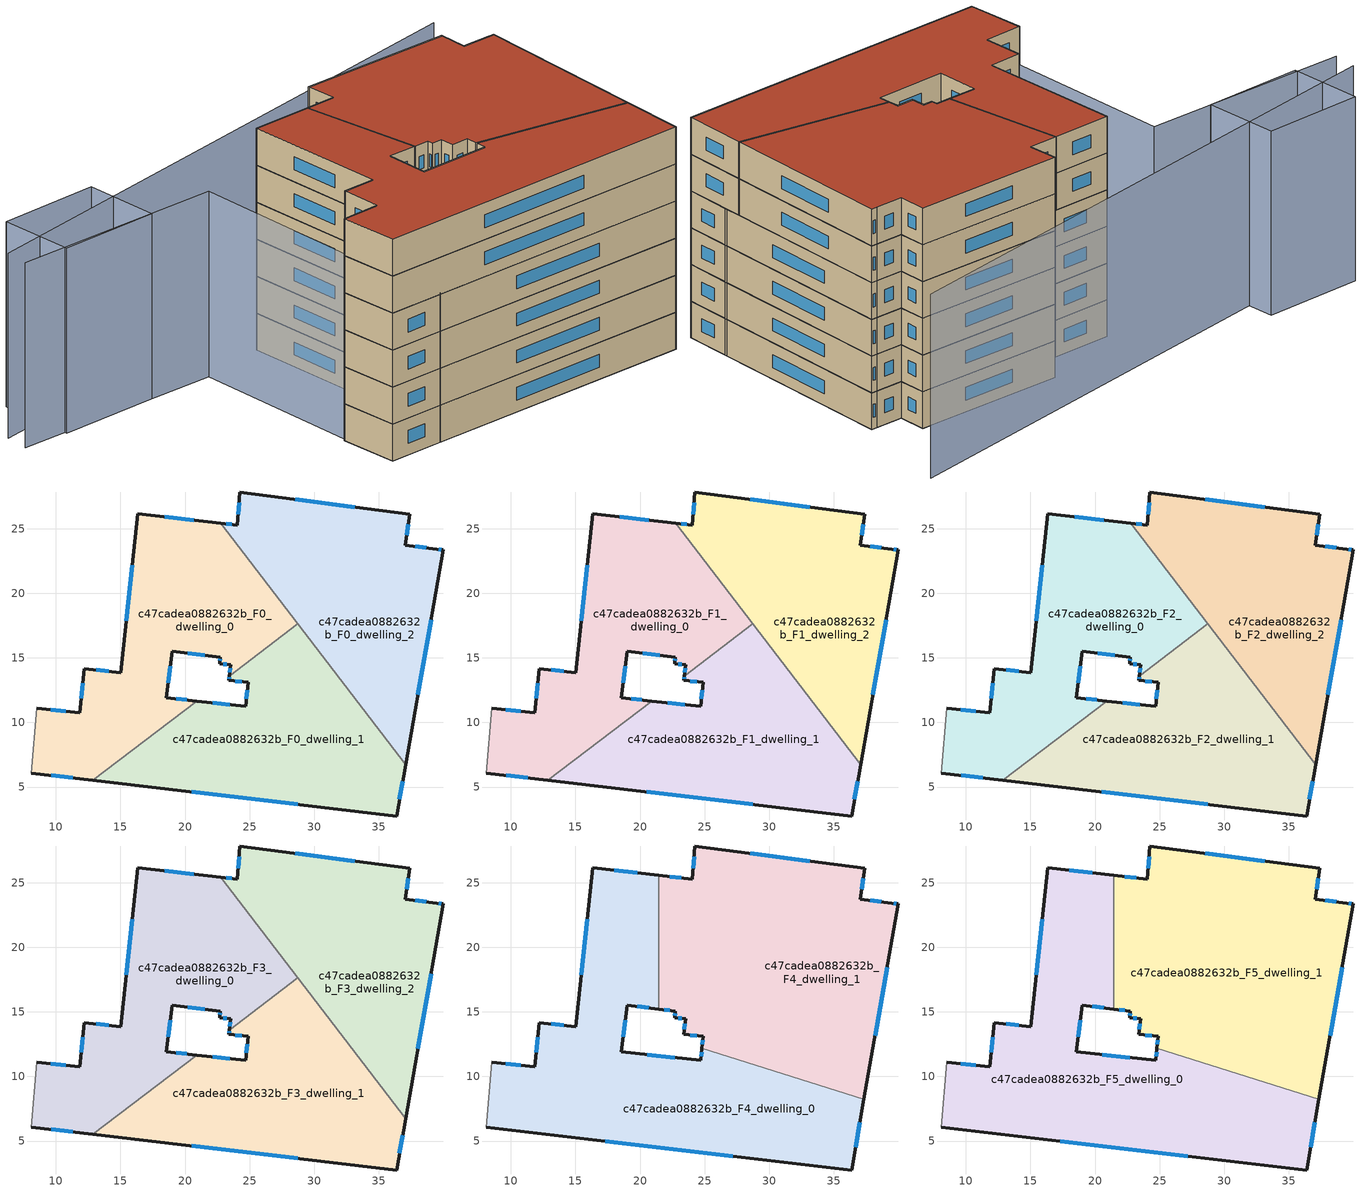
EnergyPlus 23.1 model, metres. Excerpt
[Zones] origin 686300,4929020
c47cadea0882632b_F0_dwelling_0
 floor ground (EU_floor_Construction): 23.43,13.6 28.71,17.64 22.76,25.43 16.32,26.15 15.01,13.86 12.21,14.16 11.84,10.75 8.53,11.1 8.09,6.08 12.86,5.52 20.89,11.66 18.55,11.92 18.99,15.52 22.73,15.06 22.68,14.65 22.67,14.55 23.52,14.46 z0
 wall outside (EU_wall_Construction): 8.53,11.1 11.84,10.75 12.21,14.16 15.01,13.86 16.32,26.15 22.76,25.43 / 23.43,13.6 23.52,14.46 22.67,14.55 22.68,14.65 22.73,15.06 18.99,15.52 18.55,11.92 20.89,11.66 / 12.86,5.52 8.09,6.08 z0:3
 wall to c47cadea0882632b_F0_dwelling_1 (EU_wall_Construction): 28.71,17.64 23.43,13.6 / 20.89,11.66 12.86,5.52 z0:3
 wall adiabatic (EU_wall_Construction): 8.09,6.08 8.53,11.1 z0:3
 wall to c47cadea0882632b_F0_dwelling_2 (EU_wall_Construction): 22.76,25.43 28.71,17.64 z0:3
 window (EU_Window_Construction): 9.61,10.99 10.76,10.87 / 11.96,11.86 12.09,13.05 / 13.12,14.06 14.1,13.96 / 15.44,17.86 15.89,22.16 / 18.42,25.92 20.67,25.66 / 23.46,13.88 23.49,14.18 / 23.24,14.49 22.95,14.52 / 22.7,14.78 22.71,14.93 / 21.51,15.21 20.21,15.37 / 18.85,14.35 18.69,13.09 / 19.31,11.84 20.13,11.75 / 11.31,5.7 9.64,5.9 z0.98:2.02
c47cadea0882632b_F0_dwelling_1
 floor ground (EU_floor_Construction): 36.37,2.76 37.07,6.72 28.71,17.64 23.43,13.6 23.39,13.26 24.89,13.1 24.69,11.24 20.89,11.66 12.86,5.52 z0
 wall outside (EU_wall_Construction): 20.89,11.66 24.69,11.24 24.89,13.1 23.39,13.26 23.43,13.6 / 37.07,6.72 36.37,2.76 12.86,5.52 z0:3
 wall to c47cadea0882632b_F0_dwelling_2 (EU_wall_Construction): 28.72,17.64 37.07,6.72 z0:3
 window (EU_Window_Construction): 22.13,11.53 23.46,11.38 / 24.76,11.85 24.82,12.5 / 24.4,13.15 23.88,13.21 / 23.4,13.37 23.41,13.49 / 36.84,5.43 36.6,4.05 / 28.73,3.66 20.51,4.62 z0.98:2.02
c47cadea0882632b_F0_dwelling_2
 floor ground (EU_floor_Construction): 37.07,6.72 39.99,23.36 39.47,23.42 37.04,23.72 37.39,26.12 24.25,27.84 24.04,25.28 22.76,25.43 z0
 wall outside (EU_wall_Construction): 22.76,25.43 24.04,25.28 24.25,27.84 37.39,26.12 37.04,23.72 39.47,23.42 39.99,23.36 37.07,6.72 z0:3
 window (EU_Window_Construction): 37.28,25.34 37.15,24.5 / 37.83,23.62 38.68,23.52 / 39.64,23.4 39.82,23.38 / 39.04,17.95 38.02,12.13 / 23.18,25.38 23.63,25.33 / 24.11,26.11 24.18,27.01 / 28.52,27.28 33.12,26.68 z0.98:2.02
c47cadea0882632b_F1_dwelling_0
 floor to c47cadea0882632b_F0_dwelling_0 (EU_floor_Construction): 23.43,13.6 28.71,17.64 22.76,25.43 16.32,26.15 15.01,13.86 12.21,14.16 11.84,10.75 8.53,11.1 8.09,6.08 12.86,5.52 20.89,11.66 18.55,11.92 18.99,15.52 22.73,15.06 22.68,14.65 22.67,14.55 23.52,14.46 z3
 wall outside (EU_wall_Construction): 8.53,11.1 11.84,10.75 12.21,14.16 15.01,13.86 16.32,26.15 22.76,25.43 / 23.43,13.6 23.52,14.46 22.67,14.55 22.68,14.65 22.73,15.06 18.99,15.52 18.55,11.92 20.89,11.66 / 12.86,5.52 8.09,6.08 z3:6
 wall to c47cadea0882632b_F1_dwelling_1 (EU_wall_Construction): 28.71,17.64 23.43,13.6 / 20.89,11.66 12.86,5.52 z3:6
 wall adiabatic (EU_wall_Construction): 8.09,6.08 8.53,11.1 z3:6
 wall to c47cadea0882632b_F1_dwelling_2 (EU_wall_Construction): 22.76,25.43 28.71,17.64 z3:6
 window (EU_Window_Construction): 9.61,10.99 10.76,10.87 / 11.96,11.86 12.09,13.05 / 13.12,14.06 14.1,13.96 / 15.44,17.86 15.89,22.16 / 18.42,25.92 20.67,25.66 / 23.46,13.88 23.49,14.18 / 23.24,14.49 22.95,14.52 / 22.7,14.78 22.71,14.93 / 21.51,15.21 20.21,15.37 / 18.85,14.35 18.69,13.09 / 19.31,11.84 20.13,11.75 / 11.31,5.7 9.64,5.9 z3.98:5.02
c47cadea0882632b_F1_dwelling_1
 floor to c47cadea0882632b_F0_dwelling_1 (EU_floor_Construction): 36.37,2.76 37.07,6.72 28.71,17.64 23.43,13.6 23.39,13.26 24.89,13.1 24.69,11.24 20.89,11.66 12.86,5.52 z3
 wall outside (EU_wall_Construction): 20.89,11.66 24.69,11.24 24.89,13.1 23.39,13.26 23.43,13.6 / 37.07,6.72 36.37,2.76 12.86,5.52 z3:6
 wall to c47cadea0882632b_F1_dwelling_2 (EU_wall_Construction): 28.72,17.64 37.07,6.72 z3:6
 window (EU_Window_Construction): 22.13,11.53 23.46,11.38 / 24.76,11.85 24.82,12.5 / 24.4,13.15 23.88,13.21 / 23.4,13.37 23.41,13.49 / 36.84,5.43 36.6,4.05 / 28.73,3.66 20.51,4.62 z3.98:5.02
c47cadea0882632b_F1_dwelling_2
 floor to c47cadea0882632b_F0_dwelling_2 (EU_floor_Construction): 37.07,6.72 39.99,23.36 39.47,23.42 37.04,23.72 37.39,26.12 24.25,27.84 24.04,25.28 22.76,25.43 z3
 wall outside (EU_wall_Construction): 22.76,25.43 24.04,25.28 24.25,27.84 37.39,26.12 37.04,23.72 39.47,23.42 39.99,23.36 37.07,6.72 z3:6
 window (EU_Window_Construction): 37.28,25.34 37.15,24.5 / 37.83,23.62 38.68,23.52 / 39.64,23.4 39.82,23.38 / 39.04,17.95 38.02,12.13 / 23.18,25.38 23.63,25.33 / 24.11,26.11 24.18,27.01 / 28.52,27.28 33.12,26.68 z3.98:5.02
c47cadea0882632b_F2_dwelling_0
 floor to c47cadea0882632b_F1_dwelling_0 (EU_floor_Construction): 23.43,13.6 28.71,17.64 22.76,25.43 16.32,26.15 15.01,13.86 12.21,14.16 11.84,10.75 8.53,11.1 8.09,6.08 12.86,5.52 20.89,11.66 18.55,11.92 18.99,15.52 22.73,15.06 22.68,14.65 22.67,14.55 23.52,14.46 z6
 wall outside (EU_wall_Construction): 8.53,11.1 11.84,10.75 12.21,14.16 15.01,13.86 16.32,26.15 22.76,25.43 / 23.43,13.6 23.52,14.46 22.67,14.55 22.68,14.65 22.73,15.06 18.99,15.52 18.55,11.92 20.89,11.66 / 12.86,5.52 8.09,6.08 z6:9
 wall to c47cadea0882632b_F2_dwelling_1 (EU_wall_Construction): 28.71,17.64 23.43,13.6 / 20.89,11.66 12.86,5.52 z6:9
 wall adiabatic (EU_wall_Construction): 8.09,6.08 8.53,11.1 z6:9
 wall to c47cadea0882632b_F2_dwelling_2 (EU_wall_Construction): 22.76,25.43 28.71,17.64 z6:9
 window (EU_Window_Construction): 9.61,10.99 10.76,10.87 / 11.96,11.86 12.09,13.05 / 13.12,14.06 14.1,13.96 / 15.44,17.86 15.89,22.16 / 18.42,25.92 20.67,25.66 / 23.46,13.88 23.49,14.18 / 23.24,14.49 22.95,14.52 / 22.7,14.78 22.71,14.93 / 21.51,15.21 20.21,15.37 / 18.85,14.35 18.69,13.09 / 19.31,11.84 20.13,11.75 / 11.31,5.7 9.64,5.9 z6.98:8.02
c47cadea0882632b_F2_dwelling_1
 floor to c47cadea0882632b_F1_dwelling_1 (EU_floor_Construction): 36.37,2.76 37.07,6.72 28.71,17.64 23.43,13.6 23.39,13.26 24.89,13.1 24.69,11.24 20.89,11.66 12.86,5.52 z6
 wall outside (EU_wall_Construction): 20.89,11.66 24.69,11.24 24.89,13.1 23.39,13.26 23.43,13.6 / 37.07,6.72 36.37,2.76 12.86,5.52 z6:9
 wall to c47cadea0882632b_F2_dwelling_2 (EU_wall_Construction): 28.72,17.64 37.07,6.72 z6:9
 window (EU_Window_Construction): 22.13,11.53 23.46,11.38 / 24.76,11.85 24.82,12.5 / 24.4,13.15 23.88,13.21 / 23.4,13.37 23.41,13.49 / 36.84,5.43 36.6,4.05 / 28.73,3.66 20.51,4.62 z6.98:8.02
c47cadea0882632b_F2_dwelling_2
 floor to c47cadea0882632b_F1_dwelling_2 (EU_floor_Construction): 37.07,6.72 39.99,23.36 39.47,23.42 37.04,23.72 37.39,26.12 24.25,27.84 24.04,25.28 22.76,25.43 z6
 wall outside (EU_wall_Construction): 22.76,25.43 24.04,25.28 24.25,27.84 37.39,26.12 37.04,23.72 39.47,23.42 39.99,23.36 37.07,6.72 z6:9
 window (EU_Window_Construction): 37.28,25.34 37.15,24.5 / 37.83,23.62 38.68,23.52 / 39.64,23.4 39.82,23.38 / 39.04,17.95 38.02,12.13 / 23.18,25.38 23.63,25.33 / 24.11,26.11 24.18,27.01 / 28.52,27.28 33.12,26.68 z6.98:8.02
c47cadea0882632b_F3_dwelling_0
 floor to c47cadea0882632b_F2_dwelling_0 (EU_floor_Construction): 23.43,13.6 28.71,17.64 22.76,25.43 16.32,26.15 15.01,13.86 12.21,14.16 11.84,10.75 8.53,11.1 8.09,6.08 12.86,5.52 20.89,11.66 18.55,11.92 18.99,15.52 22.73,15.06 22.68,14.65 22.67,14.55 23.52,14.46 z9
 wall outside (EU_wall_Construction): 8.53,11.1 11.84,10.75 12.21,14.16 15.01,13.86 16.32,26.15 22.76,25.43 / 23.43,13.6 23.52,14.46 22.67,14.55 22.68,14.65 22.73,15.06 18.99,15.52 18.55,11.92 20.89,11.66 / 12.86,5.52 8.09,6.08 z9:12
 wall to c47cadea0882632b_F3_dwelling_1 (EU_wall_Construction): 28.71,17.64 23.43,13.6 / 20.89,11.66 12.86,5.52 z9:12
 wall adiabatic (EU_wall_Construction): 8.09,6.08 8.53,11.1 z9:12
 wall to c47cadea0882632b_F3_dwelling_2 (EU_wall_Construction): 22.76,25.43 28.71,17.64 z9:12
 window (EU_Window_Construction): 9.61,10.99 10.76,10.87 / 11.96,11.86 12.09,13.05 / 13.12,14.06 14.1,13.96 / 15.44,17.86 15.89,22.16 / 18.42,25.92 20.67,25.66 / 23.46,13.88 23.49,14.18 / 23.24,14.49 22.95,14.52 / 22.7,14.78 22.71,14.93 / 21.51,15.21 20.21,15.37 / 18.85,14.35 18.69,13.09 / 19.31,11.84 20.13,11.75 / 11.31,5.7 9.64,5.9 z9.98:11.02
c47cadea0882632b_F3_dwelling_1
 floor to c47cadea0882632b_F2_dwelling_1 (EU_floor_Construction): 36.37,2.76 37.07,6.72 28.71,17.64 23.43,13.6 23.39,13.26 24.89,13.1 24.69,11.24 20.89,11.66 12.86,5.52 z9
 wall outside (EU_wall_Construction): 20.89,11.66 24.69,11.24 24.89,13.1 23.39,13.26 23.43,13.6 / 37.07,6.72 36.37,2.76 12.86,5.52 z9:12
 wall to c47cadea0882632b_F3_dwelling_2 (EU_wall_Construction): 28.72,17.64 37.07,6.72 z9:12
 window (EU_Window_Construction): 22.13,11.53 23.46,11.38 / 24.76,11.85 24.82,12.5 / 24.4,13.15 23.88,13.21 / 23.4,13.37 23.41,13.49 / 36.84,5.43 36.6,4.05 / 28.73,3.66 20.51,4.62 z9.98:11.02
c47cadea0882632b_F3_dwelling_2
 floor to c47cadea0882632b_F2_dwelling_2 (EU_floor_Construction): 37.07,6.72 39.99,23.36 39.47,23.42 37.04,23.72 37.39,26.12 24.25,27.84 24.04,25.28 22.76,25.43 z9
 wall outside (EU_wall_Construction): 22.76,25.43 24.04,25.28 24.25,27.84 37.39,26.12 37.04,23.72 39.47,23.42 39.99,23.36 37.07,6.72 z9:12
 window (EU_Window_Construction): 37.28,25.34 37.15,24.5 / 37.83,23.62 38.68,23.52 / 39.64,23.4 39.82,23.38 / 39.04,17.95 38.02,12.13 / 23.18,25.38 23.63,25.33 / 24.11,26.11 24.18,27.01 / 28.52,27.28 33.12,26.68 z9.98:11.02
c47cadea0882632b_F4_dwelling_0
 floor to c47cadea0882632b_F3_dwelling_0 (EU_floor_Construction): 20.89,11.66 18.55,11.92 18.99,15.52 21.46,15.22 21.46,25.57 16.32,26.15 15.01,13.86 12.21,14.16 11.84,10.75 8.53,11.1 8.09,6.08 12.86,5.52 z12
 floor to c47cadea0882632b_F3_dwelling_1 (EU_floor_Construction): 36.37,2.76 37.07,6.72 35.46,8.82 24.79,12.19 24.69,11.24 20.89,11.66 12.86,5.52 z12
 floor to c47cadea0882632b_F3_dwelling_2 (EU_floor_Construction): 37.07,6.72 37.33,8.23 35.46,8.82 z12
 wall outside (EU_wall_Construction): 21.46,15.22 18.99,15.52 18.55,11.92 24.69,11.24 24.79,12.19 / 37.33,8.23 36.37,2.76 8.09,6.08 / 8.53,11.1 11.84,10.75 12.21,14.16 15.01,13.86 16.32,26.15 21.46,25.57 z12:15
 wall to c47cadea0882632b_F4_dwelling_1 (EU_wall_Construction): 21.46,25.57 21.46,15.22 / 24.79,12.19 37.33,8.23 z12:15
 wall adiabatic (EU_wall_Construction): 8.09,6.08 8.53,11.1 z12:15
 window (EU_Window_Construction): 13.12,14.06 14.1,13.96 / 15.44,17.86 15.89,22.16 / 17.99,25.96 19.79,25.76 / 20.66,15.32 19.79,15.42 / 18.85,14.35 18.69,13.09 / 20.55,11.7 22.69,11.46 / 24.72,11.55 24.76,11.88 / 37.02,6.45 36.68,4.54 / 27.17,3.84 17.29,5 / 9.61,10.99 10.76,10.87 / 11.96,11.86 12.09,13.05 z12.98:14.02
c47cadea0882632b_F4_dwelling_1
 floor to c47cadea0882632b_F3_dwelling_1 (EU_floor_Construction): 35.46,8.82 28.71,17.64 23.43,13.6 23.39,13.26 24.89,13.1 24.79,12.19 z12
 floor to c47cadea0882632b_F3_dwelling_2 (EU_floor_Construction): 37.33,8.23 39.99,23.36 39.47,23.42 37.04,23.72 37.39,26.12 24.25,27.84 24.04,25.28 22.76,25.43 35.46,8.82 z12
 floor to c47cadea0882632b_F3_dwelling_0 (EU_floor_Construction): 28.71,17.64 22.76,25.43 21.46,25.57 21.46,15.22 22.73,15.06 22.68,14.65 22.67,14.55 23.52,14.46 23.43,13.6 z12
 wall outside (EU_wall_Construction): 24.79,12.19 24.89,13.1 23.39,13.26 23.52,14.46 22.67,14.55 22.73,15.06 21.46,15.22 / 21.46,25.57 24.04,25.28 24.25,27.84 37.39,26.12 37.04,23.72 39.47,23.42 39.99,23.36 37.33,8.23 z12:15
 window (EU_Window_Construction): 28.52,27.28 33.12,26.68 / 37.28,25.34 37.15,24.5 / 37.83,23.62 38.68,23.52 / 39.64,23.4 39.82,23.38 / 39.13,18.44 38.2,13.15 / 24.82,12.49 24.86,12.81 / 24.4,13.15 23.88,13.21 / 23.43,13.65 23.48,14.07 / 23.24,14.49 22.95,14.52 / 22.69,14.72 22.71,14.9 / 22.32,15.11 21.87,15.17 / 22.3,25.48 23.2,25.38 / 24.11,26.11 24.18,27.01 z12.98:14.02
c47cadea0882632b_F5_dwelling_0
 floor to c47cadea0882632b_F4_dwelling_0 (EU_floor_Construction): 36.37,2.76 37.33,8.23 24.79,12.19 24.69,11.24 18.55,11.92 18.99,15.52 21.46,15.22 21.46,25.57 16.32,26.15 15.01,13.86 12.21,14.16 11.84,10.75 8.53,11.1 8.09,6.08 z15
 wall outside (EU_wall_Construction): 21.46,15.22 18.99,15.52 18.55,11.92 24.69,11.24 24.79,12.19 / 37.33,8.23 36.37,2.76 8.09,6.08 / 8.53,11.1 11.84,10.75 12.21,14.16 15.01,13.86 16.32,26.15 21.46,25.57 z15:18
 wall to c47cadea0882632b_F5_dwelling_1 (EU_wall_Construction): 21.46,25.57 21.46,15.22 / 24.79,12.19 37.33,8.23 z15:18
 wall adiabatic (EU_wall_Construction): 8.09,6.08 8.53,11.1 z15:18
 window (EU_Window_Construction): 13.12,14.06 14.1,13.96 / 15.44,17.86 15.89,22.16 / 17.99,25.96 19.79,25.76 / 20.66,15.32 19.79,15.42 / 18.85,14.35 18.69,13.09 / 20.55,11.7 22.69,11.46 / 24.72,11.55 24.76,11.88 / 37.02,6.45 36.68,4.54 / 27.17,3.84 17.29,5 / 9.61,10.99 10.76,10.87 / 11.96,11.86 12.09,13.05 z15.98:17.02
 roof outside (EU_roof_Construction): 21.46,25.57 21.46,15.22 18.99,15.52 18.55,11.92 24.69,11.24 24.79,12.19 37.33,8.23 36.37,2.76 8.09,6.08 8.53,11.1 11.84,10.75 12.21,14.16 15.01,13.86 16.32,26.15 z18
c47cadea0882632b_F5_dwelling_1
 floor to c47cadea0882632b_F4_dwelling_1 (EU_floor_Construction): 37.33,8.23 39.99,23.36 39.47,23.42 37.04,23.72 37.39,26.12 24.25,27.84 24.04,25.28 21.46,25.57 21.46,15.22 22.73,15.06 22.67,14.55 23.52,14.46 23.39,13.26 24.89,13.1 24.79,12.19 z15
 wall outside (EU_wall_Construction): 24.79,12.19 24.89,13.1 23.39,13.26 23.52,14.46 22.67,14.55 22.73,15.06 21.46,15.22 / 21.46,25.57 24.04,25.28 24.25,27.84 37.39,26.12 37.04,23.72 39.47,23.42 39.99,23.36 37.33,8.23 z15:18
 window (EU_Window_Construction): 28.52,27.28 33.12,26.68 / 37.28,25.34 37.15,24.5 / 37.83,23.62 38.68,23.52 / 39.64,23.4 39.82,23.38 / 39.13,18.44 38.2,13.15 / 24.82,12.49 24.86,12.81 / 24.4,13.15 23.88,13.21 / 23.43,13.65 23.48,14.07 / 23.24,14.49 22.95,14.52 / 22.69,14.72 22.71,14.9 / 22.32,15.11 21.87,15.17 / 22.3,25.48 23.2,25.38 / 24.11,26.11 24.18,27.01 z15.98:17.02
 roof outside (EU_roof_Construction): 37.39,26.12 37.04,23.72 39.47,23.42 39.99,23.36 37.33,8.23 24.79,12.19 24.89,13.1 23.39,13.26 23.52,14.46 22.67,14.55 22.73,15.06 21.46,15.22 21.46,25.57 24.04,25.28 24.25,27.84 z18
shading: -7.54,28.17 10.6,25.87 / 10.6,25.87 8.09,6.08 / 43.58,32.14 -7.09,30.17 / 4.97,26.58 -3.66,27.45 / -3.66,27.45 -3.02,33.84 / -3.02,33.84 5.61,32.97 / 5.61,32.97 4.97,26.58 z0:15
[Building]
EU S2 Campaign: North Axis=0; Terrain=City; Solar Distribution=FullExterior
[Site:Location]
Bologna: Latitude=44.5; Longitude=11.25; Time Zone=1; Elevation=37
[SizingPeriod:WeatherFileDays]
AnnualSizingPeriod: Begin Month=1; Begin Day of Month=1; End Month=12; End Day of Month=31; Day of Week for Start Day=Monday; Use Weather File Daylight Saving Period=No; Use Weather File Rain and Snow Indicators=No
[MATERIAL]
EU_InternalMass_Material: Roughness=MediumRough; Thickness=0.1; Conductivity=1; Density=1800; Specific Heat=900; Thermal Absorptance=0.9; Solar Absorptance=0.7; Visible Absorptance=0.7
[MATERIAL:NOMASS] Roughness=MediumRough; Thermal Absorptance=0.9; Solar Absorptance=0.7; Visible Absorptance=0.7
Name | Thermal Resistance
EU_wall_NoMass | 0.905828
EU_roof_NoMass | 0.37593
EU_floor_NoMass | 0.67114
[WINDOWMATERIAL:SIMPLEGLAZINGSYSTEM]
EU_Window_SimpleGlazing: UFactor=4.52486; Solar Heat Gain Coefficient=0.85; Visible Transmittance=0.85
[CONSTRUCTION]
EU_wall_Construction: EU_wall_NoMass
EU_roof_Construction: EU_roof_NoMass
EU_floor_Construction: EU_floor_NoMass
EU_InternalMass_Construction: EU_InternalMass_Material
EU_Window_Construction: EU_Window_SimpleGlazing
[ZONE] Type=1; Multiplier=1; Ceiling Height=autocalculate; Floor Area=autocalculate; Part of Total Floor Area=Yes
Name | Volume
c47cadea0882632b_F0_dwelling_0; c47cadea0882632b_F1_dwelling_0; c47cadea0882632b_F2_dwelling_0; c47cadea0882632b_F3_dwelling_0 | 537.933
c47cadea0882632b_F4_dwelling_0; c47cadea0882632b_F5_dwelling_0 | 806.922
c47cadea0882632b_F0_dwelling_1; c47cadea0882632b_F1_dwelling_1; c47cadea0882632b_F2_dwelling_1; c47cadea0882632b_F3_dwelling_1 | 537.929
c47cadea0882632b_F4_dwelling_1; c47cadea0882632b_F5_dwelling_1 | 806.889
c47cadea0882632b_F0_dwelling_2; c47cadea0882632b_F1_dwelling_2; c47cadea0882632b_F2_dwelling_2; c47cadea0882632b_F3_dwelling_2 | 537.914
[INTERNALMASS] Construction=EU_InternalMass_Construction
Name | Zone or ZoneList | Surface Area
c47cadea0882632b_F0_dwelling_0_EU_InternalMass | c47cadea0882632b_F0_dwelling_0 | 179.313
c47cadea0882632b_F0_dwelling_1_EU_InternalMass | c47cadea0882632b_F0_dwelling_1 | 179.309
c47cadea0882632b_F0_dwelling_2_EU_InternalMass | c47cadea0882632b_F0_dwelling_2 | 179.305
c47cadea0882632b_F1_dwelling_0_EU_InternalMass | c47cadea0882632b_F1_dwelling_0 | 179.313
c47cadea0882632b_F1_dwelling_1_EU_InternalMass | c47cadea0882632b_F1_dwelling_1 | 179.309
c47cadea0882632b_F1_dwelling_2_EU_InternalMass | c47cadea0882632b_F1_dwelling_2 | 179.305
c47cadea0882632b_F2_dwelling_0_EU_InternalMass | c47cadea0882632b_F2_dwelling_0 | 179.313
c47cadea0882632b_F2_dwelling_1_EU_InternalMass | c47cadea0882632b_F2_dwelling_1 | 179.309
c47cadea0882632b_F2_dwelling_2_EU_InternalMass | c47cadea0882632b_F2_dwelling_2 | 179.305
c47cadea0882632b_F3_dwelling_0_EU_InternalMass | c47cadea0882632b_F3_dwelling_0 | 179.313
c47cadea0882632b_F3_dwelling_1_EU_InternalMass | c47cadea0882632b_F3_dwelling_1 | 179.309
c47cadea0882632b_F3_dwelling_2_EU_InternalMass | c47cadea0882632b_F3_dwelling_2 | 179.305
c47cadea0882632b_F4_dwelling_0_EU_InternalMass | c47cadea0882632b_F4_dwelling_0 | 268.973
c47cadea0882632b_F4_dwelling_1_EU_InternalMass | c47cadea0882632b_F4_dwelling_1 | 268.963
c47cadea0882632b_F5_dwelling_0_EU_InternalMass | c47cadea0882632b_F5_dwelling_0 | 268.973
c47cadea0882632b_F5_dwelling_1_EU_InternalMass | c47cadea0882632b_F5_dwelling_1 | 268.963
[OTHEREQUIPMENT] Fuel Type=Electricity; Design Level Calculation Method=Watts/Area; Power per Zone Floor Area=1; Fraction Latent=0; Fraction Radiant=0; Fraction Lost=0; Carbon Dioxide Generation Rate=0; EndUse Subcategory=EU_Step8_InternalGains
Name | Zone or ZoneList or Space or SpaceList | Schedule
EU_Step8_InternalGain_c47cadea0882632b_F0_dwelling_0_f000 | c47cadea0882632b_F0_dwelling_0 | EU_Step8_GainSchedule_c47cadea0882632b_F0_dwelling_0_f000
EU_Step8_InternalGain_c47cadea0882632b_F0_dwelling_1_f000 | c47cadea0882632b_F0_dwelling_1 | EU_Step8_GainSchedule_c47cadea0882632b_F0_dwelling_1_f000
EU_Step8_InternalGain_c47cadea0882632b_F0_dwelling_2_f000 | c47cadea0882632b_F0_dwelling_2 | EU_Step8_GainSchedule_c47cadea0882632b_F0_dwelling_2_f000
EU_Step8_InternalGain_c47cadea0882632b_F1_dwelling_0_f000 | c47cadea0882632b_F1_dwelling_0 | EU_Step8_GainSchedule_c47cadea0882632b_F1_dwelling_0_f000
EU_Step8_InternalGain_c47cadea0882632b_F1_dwelling_1_f000 | c47cadea0882632b_F1_dwelling_1 | EU_Step8_GainSchedule_c47cadea0882632b_F1_dwelling_1_f000
EU_Step8_InternalGain_c47cadea0882632b_F1_dwelling_2_f000 | c47cadea0882632b_F1_dwelling_2 | EU_Step8_GainSchedule_c47cadea0882632b_F1_dwelling_2_f000
EU_Step8_InternalGain_c47cadea0882632b_F2_dwelling_0_f000 | c47cadea0882632b_F2_dwelling_0 | EU_Step8_GainSchedule_c47cadea0882632b_F2_dwelling_0_f000
EU_Step8_InternalGain_c47cadea0882632b_F2_dwelling_1_f000 | c47cadea0882632b_F2_dwelling_1 | EU_Step8_GainSchedule_c47cadea0882632b_F2_dwelling_1_f000
EU_Step8_InternalGain_c47cadea0882632b_F2_dwelling_2_f000 | c47cadea0882632b_F2_dwelling_2 | EU_Step8_GainSchedule_c47cadea0882632b_F2_dwelling_2_f000
EU_Step8_InternalGain_c47cadea0882632b_F3_dwelling_0_f000 | c47cadea0882632b_F3_dwelling_0 | EU_Step8_GainSchedule_c47cadea0882632b_F3_dwelling_0_f000
EU_Step8_InternalGain_c47cadea0882632b_F3_dwelling_1_f000 | c47cadea0882632b_F3_dwelling_1 | EU_Step8_GainSchedule_c47cadea0882632b_F3_dwelling_1_f000
EU_Step8_InternalGain_c47cadea0882632b_F3_dwelling_2_f000 | c47cadea0882632b_F3_dwelling_2 | EU_Step8_GainSchedule_c47cadea0882632b_F3_dwelling_2_f000
EU_Step8_InternalGain_c47cadea0882632b_F4_dwelling_0_f000 | c47cadea0882632b_F4_dwelling_0 | EU_Step8_GainSchedule_c47cadea0882632b_F4_dwelling_0_f000
EU_Step8_InternalGain_c47cadea0882632b_F4_dwelling_1_f000 | c47cadea0882632b_F4_dwelling_1 | EU_Step8_GainSchedule_c47cadea0882632b_F4_dwelling_1_f000
EU_Step8_InternalGain_c47cadea0882632b_F5_dwelling_0_f000 | c47cadea0882632b_F5_dwelling_0 | EU_Step8_GainSchedule_c47cadea0882632b_F5_dwelling_0_f000
EU_Step8_InternalGain_c47cadea0882632b_F5_dwelling_1_f000 | c47cadea0882632b_F5_dwelling_1 | EU_Step8_GainSchedule_c47cadea0882632b_F5_dwelling_1_f000
[ZONEVENTILATION:DESIGNFLOWRATE] Schedule=EU_AlwaysOn; Design Flow Rate Calculation Method=AirChanges/Hour; Air Changes per Hour=0.73129; Ventilation Type=Natural; Fan Pressure Rise=0; Fan Total Efficiency=1; Constant Term Coefficient=1; Temperature Term Coefficient=0; Velocity Term Coefficient=0; Velocity Squared Term Coefficient=0; Minimum Indoor Temperature=-100; Maximum Indoor Temperature=100; Delta Temperature=-100; Minimum Outdoor Temperature=-100; Maximum Outdoor Temperature=100; Maximum Wind Speed=40
Name | Zone or ZoneList or Space or SpaceList
EU_ConstantAir_c47cadea0882632b_F0_dwelling_0 | c47cadea0882632b_F0_dwelling_0
EU_ConstantAir_c47cadea0882632b_F0_dwelling_1 | c47cadea0882632b_F0_dwelling_1
EU_ConstantAir_c47cadea0882632b_F0_dwelling_2 | c47cadea0882632b_F0_dwelling_2
EU_ConstantAir_c47cadea0882632b_F1_dwelling_0 | c47cadea0882632b_F1_dwelling_0
EU_ConstantAir_c47cadea0882632b_F1_dwelling_1 | c47cadea0882632b_F1_dwelling_1
EU_ConstantAir_c47cadea0882632b_F1_dwelling_2 | c47cadea0882632b_F1_dwelling_2
EU_ConstantAir_c47cadea0882632b_F2_dwelling_0 | c47cadea0882632b_F2_dwelling_0
EU_ConstantAir_c47cadea0882632b_F2_dwelling_1 | c47cadea0882632b_F2_dwelling_1
EU_ConstantAir_c47cadea0882632b_F2_dwelling_2 | c47cadea0882632b_F2_dwelling_2
EU_ConstantAir_c47cadea0882632b_F3_dwelling_0 | c47cadea0882632b_F3_dwelling_0
EU_ConstantAir_c47cadea0882632b_F3_dwelling_1 | c47cadea0882632b_F3_dwelling_1
EU_ConstantAir_c47cadea0882632b_F3_dwelling_2 | c47cadea0882632b_F3_dwelling_2
EU_ConstantAir_c47cadea0882632b_F4_dwelling_0 | c47cadea0882632b_F4_dwelling_0
EU_ConstantAir_c47cadea0882632b_F4_dwelling_1 | c47cadea0882632b_F4_dwelling_1
EU_ConstantAir_c47cadea0882632b_F5_dwelling_0 | c47cadea0882632b_F5_dwelling_0
EU_ConstantAir_c47cadea0882632b_F5_dwelling_1 | c47cadea0882632b_F5_dwelling_1
[HVACTEMPLATE:THERMOSTAT] Constant Heating Setpoint=20; Constant Cooling Setpoint=50
EU_HeatOnly_c47cadea0882632b_F0_dwelling_0; EU_HeatOnly_c47cadea0882632b_F0_dwelling_1; EU_HeatOnly_c47cadea0882632b_F0_dwelling_2; EU_HeatOnly_c47cadea0882632b_F1_dwelling_0; EU_HeatOnly_c47cadea0882632b_F1_dwelling_1; EU_HeatOnly_c47cadea0882632b_F1_dwelling_2; EU_HeatOnly_c47cadea0882632b_F2_dwelling_0; EU_HeatOnly_c47cadea0882632b_F2_dwelling_1; EU_HeatOnly_c47cadea0882632b_F2_dwelling_2; EU_HeatOnly_c47cadea0882632b_F3_dwelling_0; EU_HeatOnly_c47cadea0882632b_F3_dwelling_1; EU_HeatOnly_c47cadea0882632b_F3_dwelling_2; EU_HeatOnly_c47cadea0882632b_F4_dwelling_0; EU_HeatOnly_c47cadea0882632b_F4_dwelling_1; EU_HeatOnly_c47cadea0882632b_F5_dwelling_0; EU_HeatOnly_c47cadea0882632b_F5_dwelling_1
[HVACTEMPLATE:ZONE:IDEALLOADSAIRSYSTEM] System Availability Schedule=EU_AlwaysOn; Maximum Heating Supply Air Temperature=50; Minimum Cooling Supply Air Temperature=13; Maximum Heating Supply Air Humidity Ratio=0.0156; Minimum Cooling Supply Air Humidity Ratio=0.0077; Heating Limit=NoLimit; Cooling Limit=NoLimit; Heating Availability Schedule=EU_AlwaysOn; Cooling Availability Schedule=EU_CoolingOff; Dehumidification Control Type=ConstantSensibleHeatRatio; Cooling Sensible Heat Ratio=0.7; Dehumidification Setpoint=60; Humidification Control Type=None; Humidification Setpoint=30; Outdoor Air Method=None; Outdoor Air Flow Rate per Person=0.00944; Outdoor Air Flow Rate per Zone Floor Area=0; Outdoor Air Flow Rate per Zone=0; Demand Controlled Ventilation Type=None; Outdoor Air Economizer Type=NoEconomizer; Heat Recovery Type=None; Sensible Heat Recovery Effectiveness=0.7; Latent Heat Recovery Effectiveness=0.65
Name | Template Thermostat
c47cadea0882632b_F0_dwelling_0 | EU_HeatOnly_c47cadea0882632b_F0_dwelling_0
c47cadea0882632b_F0_dwelling_1 | EU_HeatOnly_c47cadea0882632b_F0_dwelling_1
c47cadea0882632b_F0_dwelling_2 | EU_HeatOnly_c47cadea0882632b_F0_dwelling_2
c47cadea0882632b_F1_dwelling_0 | EU_HeatOnly_c47cadea0882632b_F1_dwelling_0
c47cadea0882632b_F1_dwelling_1 | EU_HeatOnly_c47cadea0882632b_F1_dwelling_1
c47cadea0882632b_F1_dwelling_2 | EU_HeatOnly_c47cadea0882632b_F1_dwelling_2
c47cadea0882632b_F2_dwelling_0 | EU_HeatOnly_c47cadea0882632b_F2_dwelling_0
c47cadea0882632b_F2_dwelling_1 | EU_HeatOnly_c47cadea0882632b_F2_dwelling_1
c47cadea0882632b_F2_dwelling_2 | EU_HeatOnly_c47cadea0882632b_F2_dwelling_2
c47cadea0882632b_F3_dwelling_0 | EU_HeatOnly_c47cadea0882632b_F3_dwelling_0
c47cadea0882632b_F3_dwelling_1 | EU_HeatOnly_c47cadea0882632b_F3_dwelling_1
c47cadea0882632b_F3_dwelling_2 | EU_HeatOnly_c47cadea0882632b_F3_dwelling_2
c47cadea0882632b_F4_dwelling_0 | EU_HeatOnly_c47cadea0882632b_F4_dwelling_0
c47cadea0882632b_F4_dwelling_1 | EU_HeatOnly_c47cadea0882632b_F4_dwelling_1
c47cadea0882632b_F5_dwelling_0 | EU_HeatOnly_c47cadea0882632b_F5_dwelling_0
c47cadea0882632b_F5_dwelling_1 | EU_HeatOnly_c47cadea0882632b_F5_dwelling_1
[SIZING:ZONE] Zone Cooling Design Supply Air Temperature Input Method=SupplyAirTemperature; Zone Cooling Design Supply Air Temperature=13; Zone Heating Design Supply Air Temperature Input Method=SupplyAirTemperature; Zone Heating Design Supply Air Temperature=50; Zone Cooling Design Supply Air Humidity Ratio=0.008; Zone Heating Design Supply Air Humidity Ratio=0.008; Cooling Design Air Flow Method=DesignDay; Cooling Design Air Flow Rate=0; Cooling Minimum Air Flow per Zone Floor Area=0.000762; Cooling Minimum Air Flow=0; Cooling Minimum Air Flow Fraction=0.2; Heating Design Air Flow Method=DesignDay; Heating Design Air Flow Rate=0; Heating Maximum Air Flow per Zone Floor Area=0.002032; Heating Maximum Air Flow=0.141576; Heating Maximum Air Flow Fraction=0.3; Account for Dedicated Outdoor Air System=No; Dedicated Outdoor Air System Control Strategy=NeutralSupplyAir; Dedicated Outdoor Air Low Setpoint Temperature for Design=autosize; Dedicated Outdoor Air High Setpoint Temperature for Design=autosize; Zone Load Sizing Method=Sensible Load Only No Latent Load; Zone Latent Cooling Design Supply Air Humidity Ratio Input Method=HumidityRatioDifference; Zone Cooling Design Supply Air Humidity Ratio Difference=0.005; Zone Latent Heating Design Supply Air Humidity Ratio Input Method=HumidityRatioDifference; Zone Humidification Design Supply Air Humidity Ratio Difference=0.005
c47cadea0882632b_F0_dwelling_0; c47cadea0882632b_F0_dwelling_1; c47cadea0882632b_F0_dwelling_2; c47cadea0882632b_F1_dwelling_0; c47cadea0882632b_F1_dwelling_1; c47cadea0882632b_F1_dwelling_2; c47cadea0882632b_F2_dwelling_0; c47cadea0882632b_F2_dwelling_1; c47cadea0882632b_F2_dwelling_2; c47cadea0882632b_F3_dwelling_0; c47cadea0882632b_F3_dwelling_1; c47cadea0882632b_F3_dwelling_2; c47cadea0882632b_F4_dwelling_0; c47cadea0882632b_F4_dwelling_1; c47cadea0882632b_F5_dwelling_0; c47cadea0882632b_F5_dwelling_1
[SCHEDULE:CONSTANT]
Name | Hourly Value
EU_AlwaysOn | 1
EU_CoolingOff | 0
[SCHEDULE:FILE] Column Number=1; Rows to Skip at Top=0; Number of Hours of Data=8760; Column Separator=Comma; Interpolate to Timestep=No; Minutes per Item=60; Adjust Schedule for Daylight Savings=Yes
Name | File
EU_Step8_GainSchedule_c47cadea0882632b_F0_dwelling_0_f000 | ../../schedules/c47cadea0882632b/c47cadea0882632b_F0_dwelling_0_f000_gain.csv
EU_Step8_GainSchedule_c47cadea0882632b_F0_dwelling_1_f000 | ../../schedules/c47cadea0882632b/c47cadea0882632b_F0_dwelling_1_f000_gain.csv
EU_Step8_GainSchedule_c47cadea0882632b_F0_dwelling_2_f000 | ../../schedules/c47cadea0882632b/c47cadea0882632b_F0_dwelling_2_f000_gain.csv
EU_Step8_GainSchedule_c47cadea0882632b_F1_dwelling_0_f000 | ../../schedules/c47cadea0882632b/c47cadea0882632b_F1_dwelling_0_f000_gain.csv
EU_Step8_GainSchedule_c47cadea0882632b_F1_dwelling_1_f000 | ../../schedules/c47cadea0882632b/c47cadea0882632b_F1_dwelling_1_f000_gain.csv
EU_Step8_GainSchedule_c47cadea0882632b_F1_dwelling_2_f000 | ../../schedules/c47cadea0882632b/c47cadea0882632b_F1_dwelling_2_f000_gain.csv
EU_Step8_GainSchedule_c47cadea0882632b_F2_dwelling_0_f000 | ../../schedules/c47cadea0882632b/c47cadea0882632b_F2_dwelling_0_f000_gain.csv
EU_Step8_GainSchedule_c47cadea0882632b_F2_dwelling_1_f000 | ../../schedules/c47cadea0882632b/c47cadea0882632b_F2_dwelling_1_f000_gain.csv
EU_Step8_GainSchedule_c47cadea0882632b_F2_dwelling_2_f000 | ../../schedules/c47cadea0882632b/c47cadea0882632b_F2_dwelling_2_f000_gain.csv
EU_Step8_GainSchedule_c47cadea0882632b_F3_dwelling_0_f000 | ../../schedules/c47cadea0882632b/c47cadea0882632b_F3_dwelling_0_f000_gain.csv
EU_Step8_GainSchedule_c47cadea0882632b_F3_dwelling_1_f000 | ../../schedules/c47cadea0882632b/c47cadea0882632b_F3_dwelling_1_f000_gain.csv
EU_Step8_GainSchedule_c47cadea0882632b_F3_dwelling_2_f000 | ../../schedules/c47cadea0882632b/c47cadea0882632b_F3_dwelling_2_f000_gain.csv
EU_Step8_GainSchedule_c47cadea0882632b_F4_dwelling_0_f000 | ../../schedules/c47cadea0882632b/c47cadea0882632b_F4_dwelling_0_f000_gain.csv
EU_Step8_GainSchedule_c47cadea0882632b_F4_dwelling_1_f000 | ../../schedules/c47cadea0882632b/c47cadea0882632b_F4_dwelling_1_f000_gain.csv
EU_Step8_GainSchedule_c47cadea0882632b_F5_dwelling_0_f000 | ../../schedules/c47cadea0882632b/c47cadea0882632b_F5_dwelling_0_f000_gain.csv
EU_Step8_GainSchedule_c47cadea0882632b_F5_dwelling_1_f000 | ../../schedules/c47cadea0882632b/c47cadea0882632b_F5_dwelling_1_f000_gain.csv
